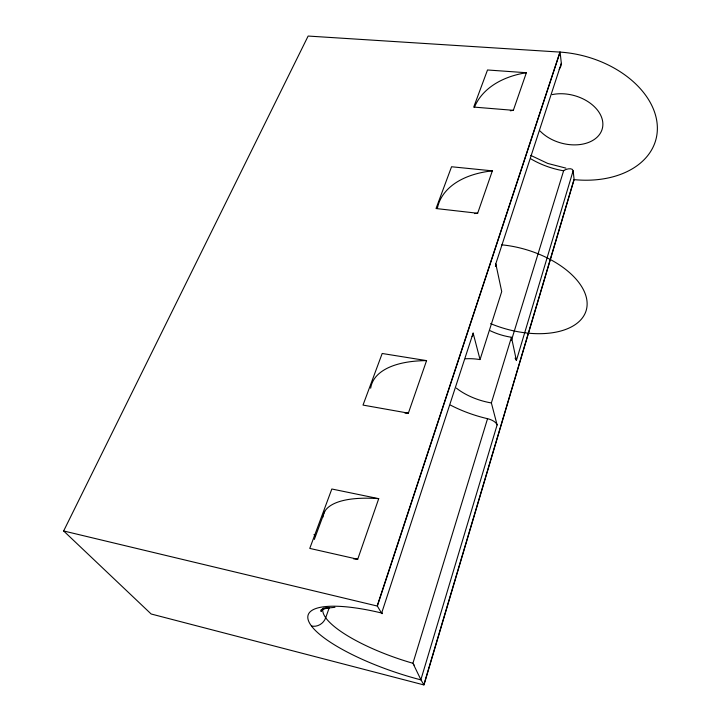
<?xml version="1.0" encoding="UTF-8"?>
<svg xmlns="http://www.w3.org/2000/svg" width="721" height="721" viewBox="0 0 721 721"><rect width="100%" height="100%" fill="white"/><g stroke="black" fill="none" stroke-linecap="round" stroke-linejoin="round"><path stroke-width="1.08" d="M382.13 613.616L381.797 612.444M563.714 170.526A17.899 11.536 -48.2 0 1 564.237 170.273C566.886 168.741 572.555 167.56 573.141 170.76L516.398 360.482L511.45 337.248L491.371 402.94L497.111 424.93L420.884 679.687L413.629 664.726M413.412 664.284L412.926 663.275L487.549 418.685A77.994 37.258 17.4 0 1 450.445 405.094M511.396 340.501L563.714 170.462M381.526 613.102L377.362 606.064L560.1 52.101L561.326 63.277L495.796 263.805L501.717 291.572L480.051 359.581L473.138 333.129L381.607 613.211L382.004 613.661M559.929 52.092L377.146 606.01L63.646 530.971L308.137 36.05L559.929 52.092A89.837 61.826 15.3 0 1 657.092 123.264A89.837 61.826 15.3 0 1 573.97 179.61L423.795 684.905L151.158 613.995L63.646 530.971M357.715 559.253L378.723 498.662L331.831 489L309.769 548.402L357.715 559.253A120.506 35.383 18.5 0 0 353.578 558.838M408.365 413.151L426.571 360.617L382.184 353.488L363.014 405.085L408.365 413.151A112.575 45.711 17.9 0 0 404.959 413.106M477.653 213.263L492.353 170.859L451.553 166.758L436.034 208.531L477.653 213.263A101.643 57.058 16.8 0 0 474.472 213.578M513.343 110.322L526.375 72.722L487.513 69.982L473.733 107.078L513.343 110.322A95.974 61.609 15.9 0 0 510.288 110.791M329.299 607.551L325.703 617.771A11.68 10.355 -44.5 0 1 311.454 625.981M314.311 539.461L324.729 511.369M322.431 608.93L320.98 611.462L322.323 609.326M559.172 69.378L560.893 66.125L561.335 63.349M323.801 608.055L320.809 610.272L328.055 607.605L323.783 608.443L334.95 607.316M565.877 168.119L547.762 163.442L530.737 155.385M421.001 679.894L423.984 684.95L574.123 179.619L573.15 170.832M552.214 94.595A35.861 24.631 15.4 0 1 598.124 110.98A35.861 24.631 15.4 0 1 587.444 142.848A35.861 24.631 15.4 0 1 540.029 130.952M501.699 244.834A74.281 40.899 16.9 0 1 586.903 307.155A74.281 40.899 16.9 0 1 490.586 323.612M412.926 663.275A88.476 24.072 18.6 0 1 322.963 608.407M511.27 337.221A40.088 21.279 17 0 1 490.046 330.642M491.19 402.913A41.539 19.818 17.4 0 1 456.375 388.114M465.36 358.806A41.539 19.818 17.4 0 1 479.862 359.554M563.191 170.724A67.567 46.108 15.4 0 1 530.818 158.827M420.803 679.84A100.859 26.551 18.6 0 1 309.841 623.584A100.859 26.551 18.6 0 1 381.229 612.922M315.483 536.19A138.792 47.28 18.2 0 1 313.995 534.54M322.756 517.435A117.226 39.871 18.2 0 1 378.723 498.662M370.675 388.213A109.709 49.01 17.6 0 1 426.571 360.617M437.377 208.324A99.309 59.041 16.5 0 1 492.353 170.859M474.328 107.519A93.901 63.051 15.6 0 1 526.375 72.722M487.549 418.685A9.752 4.353 17.3 0 1 497.111 424.93M495.796 263.805A10.608 5.993 18.1 0 1 495.399 266.446M515.046 358.157A9.436 4.696 16.9 0 1 516.398 360.482M473.138 333.129A11.013 5.606 18.3 0 1 472.057 336.446M414.169 665.086A23.36 2.514 62.4 0 1 413.971 664.699"/></g></svg>
